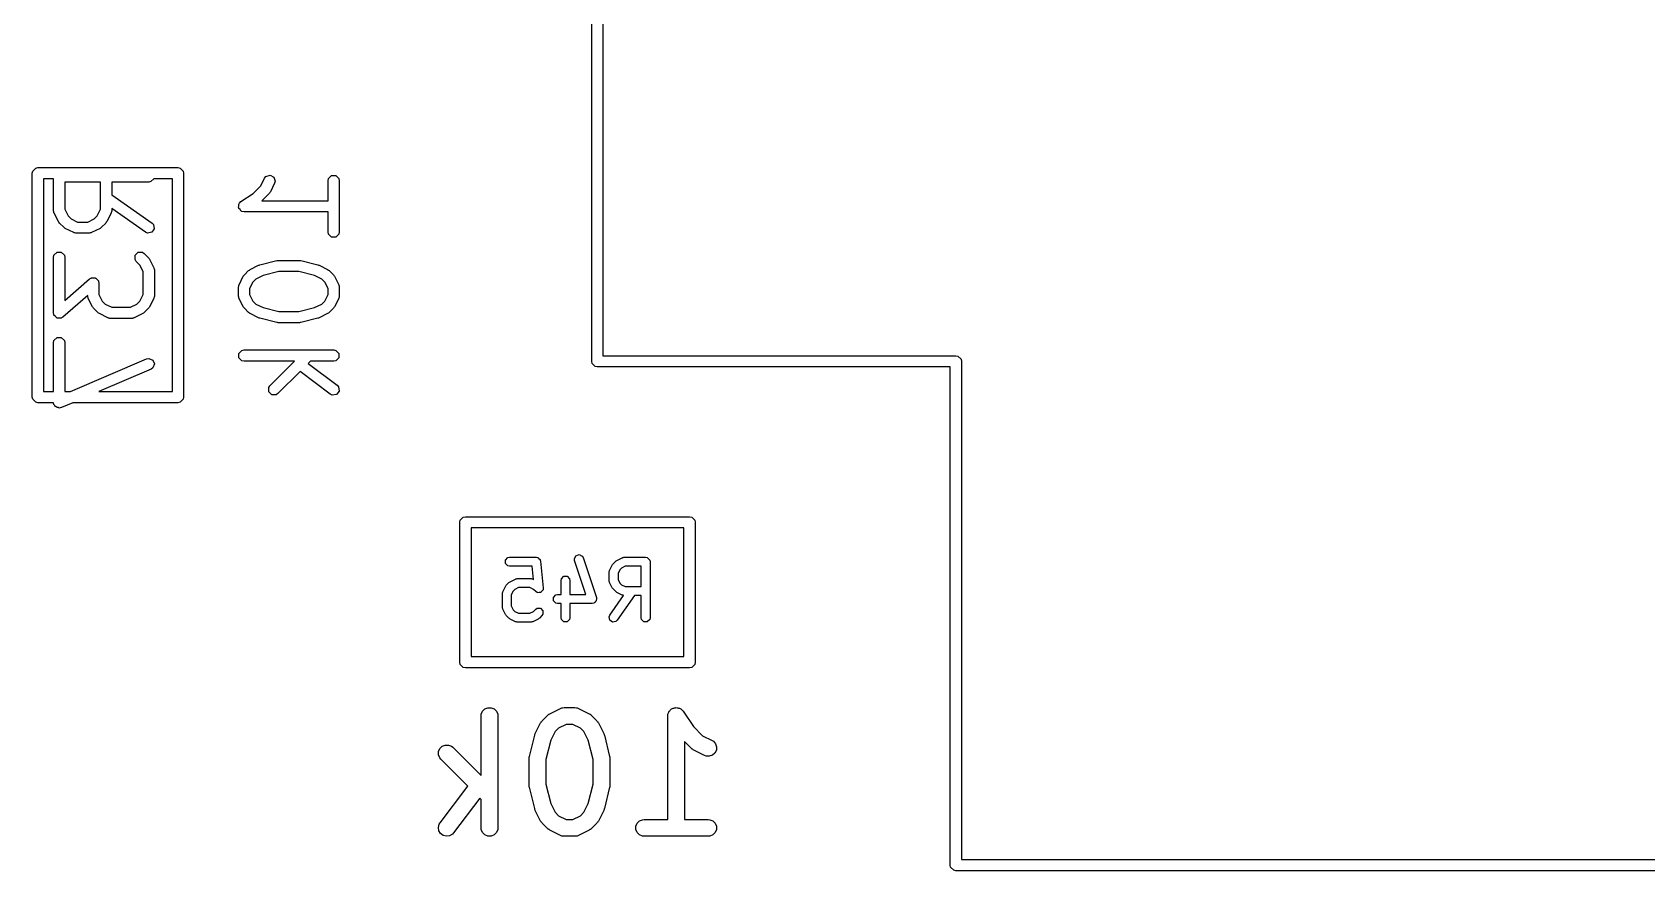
# Model space of a CAD drawing. Header units: inches. Extents: x 0.38 to 5.39, y 0.07 to 3.28.
# Drawn here: x 1.709 to 2.276, y 0.714 to 1.009 of the extents above; entities that cross this region are included whole.
import ezdxf

# ---------------------------------------------------------------- set-up
doc = ezdxf.new("R2010")
doc.units = ezdxf.units.IN
doc.header["$MEASUREMENT"] = 0
doc.layers.add('BLACK', color=250, linetype='CONTINUOUS')

msp = doc.modelspace()

# ---------------------------------------------------------------- linework, layer by layer
at = {"layer": 'BLACK', "linetype": 'CONTINUOUS'}
for p, q in [((1.90552, 0.89306), (1.90552, 1.16865)), ((1.90946, 1.16669), (1.90946, 0.89503)), ((1.70897, 0.95923), (1.70912, 0.95998)), ((1.70897, 0.88049), (1.70897, 0.95923)), ((1.70912, 0.95998), (1.71018, 0.96105)), ((1.71018, 0.96105), (1.71094, 0.9612)), ((1.71094, 0.9612), (1.76015, 0.9612)), ((1.76015, 0.9612), (1.7609, 0.96105)), ((1.7609, 0.96105), (1.76197, 0.95998)), ((1.76197, 0.95998), (1.76212, 0.95923)), ((1.76212, 0.95923), (1.76212, 0.88049)), ((1.71644, 0.95726), (1.71291, 0.95726)), ((1.71291, 0.95726), (1.71291, 0.88246)), ((1.71644, 0.9461), (1.71644, 0.95726)), ((1.73294, 0.95613), (1.72038, 0.95613)), ((1.72038, 0.95613), (1.72038, 0.94657)), ((1.73294, 0.94657), (1.73294, 0.95613)), ((1.74991, 0.95613), (1.73688, 0.95613)), ((1.73688, 0.95613), (1.73688, 0.95163)), ((1.75066, 0.95628), (1.74991, 0.95613)), ((1.75164, 0.95726), (1.75066, 0.95628)), ((1.75818, 0.95726), (1.75164, 0.95726)), ((1.75818, 0.88246), (1.75818, 0.95726)), ((1.78662, 0.95213), (1.78926, 0.95477)), ((1.78926, 0.95477), (1.79061, 0.95748)), ((1.79061, 0.95748), (1.79108, 0.95809)), ((1.79108, 0.95809), (1.79251, 0.95857)), ((1.79251, 0.95857), (1.79386, 0.95789)), ((1.79413, 0.95572), (1.79263, 0.95272)), ((1.79386, 0.95789), (1.79434, 0.95646)), ((1.79434, 0.95646), (1.79413, 0.95572)), ((1.8129, 0.9566), (1.81305, 0.95736)), ((1.8129, 0.94957), (1.8129, 0.9566)), ((1.81305, 0.95736), (1.81412, 0.95842)), ((1.81412, 0.95842), (1.81562, 0.95842)), ((1.81562, 0.95842), (1.81669, 0.95736)), ((1.81669, 0.95736), (1.81684, 0.9566)), ((1.81684, 0.9566), (1.81684, 0.93861)), ((1.73688, 0.95163), (1.75104, 0.94172)), ((1.78144, 0.94722), (1.78156, 0.94778)), ((1.78156, 0.94836), (1.7817, 0.9485)), ((1.78156, 0.94778), (1.78156, 0.94836)), ((1.7817, 0.9485), (1.78174, 0.9487)), ((1.78174, 0.9487), (1.78228, 0.94924)), ((1.78228, 0.94924), (1.78662, 0.95213)), ((1.79226, 0.95221), (1.78963, 0.94957)), ((1.78963, 0.94957), (1.8129, 0.94957)), ((1.79244, 0.95247), (1.79226, 0.95221)), ((1.79263, 0.95272), (1.79244, 0.95247)), ((1.71646, 0.94601), (1.71644, 0.9461)), ((1.71645, 0.94597), (1.71646, 0.94601)), ((1.71653, 0.94566), (1.71645, 0.94597)), ((1.71659, 0.94535), (1.71653, 0.94566)), ((1.71663, 0.94532), (1.71659, 0.94535)), ((1.71665, 0.94522), (1.71663, 0.94532)), ((1.71815, 0.94223), (1.71665, 0.94522)), ((1.71835, 0.94198), (1.71815, 0.94223)), ((1.71852, 0.94171), (1.71835, 0.94198)), ((1.72002, 0.94021), (1.71852, 0.94171)), ((1.72038, 0.94657), (1.72153, 0.94427)), ((1.72153, 0.94427), (1.72258, 0.94322)), ((1.72258, 0.94322), (1.72488, 0.94207)), ((1.72488, 0.94207), (1.72845, 0.94207)), ((1.72845, 0.94207), (1.73075, 0.94322)), ((1.73075, 0.94322), (1.73179, 0.94427)), ((1.73179, 0.94427), (1.73294, 0.94657)), ((1.7348, 0.94171), (1.7333, 0.94021)), ((1.73498, 0.94198), (1.7348, 0.94171)), ((1.73517, 0.94223), (1.73498, 0.94198)), ((1.73667, 0.94522), (1.73517, 0.94223)), ((1.7367, 0.94532), (1.73667, 0.94522)), ((1.73673, 0.94535), (1.7367, 0.94532)), ((1.73679, 0.94566), (1.73673, 0.94535)), ((1.73687, 0.94597), (1.73679, 0.94566)), ((1.73688, 0.9461), (1.73686, 0.94601)), ((1.73686, 0.94601), (1.73687, 0.94597)), ((1.74878, 0.93849), (1.73688, 0.94682)), ((1.73688, 0.94682), (1.73688, 0.9461)), ((1.75104, 0.94172), (1.75157, 0.94116)), ((1.78156, 0.94705), (1.78144, 0.94722)), ((1.78156, 0.94685), (1.78156, 0.94705)), ((1.78196, 0.94645), (1.78156, 0.94685)), ((1.78228, 0.94597), (1.78196, 0.94645)), ((1.78248, 0.94593), (1.78228, 0.94597)), ((1.78262, 0.94579), (1.78248, 0.94593)), ((1.78337, 0.94564), (1.78262, 0.94579)), ((1.8129, 0.94564), (1.78337, 0.94564)), ((1.8129, 0.93861), (1.8129, 0.94564)), ((1.72028, 0.94004), (1.72002, 0.94021)), ((1.72053, 0.93984), (1.72028, 0.94004)), ((1.72353, 0.93835), (1.72053, 0.93984)), ((1.72363, 0.93832), (1.72353, 0.93835)), ((1.72366, 0.93829), (1.72363, 0.93832)), ((1.72397, 0.93823), (1.72366, 0.93829)), ((1.72427, 0.93814), (1.72397, 0.93823)), ((1.72432, 0.93816), (1.72427, 0.93814)), ((1.72441, 0.93814), (1.72432, 0.93816)), ((1.72891, 0.93814), (1.72441, 0.93814)), ((1.72901, 0.93816), (1.72891, 0.93814)), ((1.72905, 0.93814), (1.72901, 0.93816)), ((1.72936, 0.93823), (1.72905, 0.93814)), ((1.72967, 0.93829), (1.72936, 0.93823)), ((1.7297, 0.93832), (1.72967, 0.93829)), ((1.72979, 0.93835), (1.7297, 0.93832)), ((1.73279, 0.93984), (1.72979, 0.93835)), ((1.73304, 0.94004), (1.73279, 0.93984)), ((1.7333, 0.94021), (1.73304, 0.94004)), ((1.74948, 0.93818), (1.74878, 0.93849)), ((1.75097, 0.93845), (1.74948, 0.93818)), ((1.75183, 0.93968), (1.75097, 0.93845)), ((1.75157, 0.94116), (1.75183, 0.93968)), ((1.81305, 0.93785), (1.8129, 0.93861)), ((1.81412, 0.93679), (1.81305, 0.93785)), ((1.81562, 0.93679), (1.81412, 0.93679)), ((1.81669, 0.93785), (1.81562, 0.93679)), ((1.81684, 0.93861), (1.81669, 0.93785)), ((1.71644, 0.92961), (1.71659, 0.93036)), ((1.71659, 0.93036), (1.71766, 0.93143)), ((1.71766, 0.93143), (1.71917, 0.93143)), ((1.71917, 0.93143), (1.72023, 0.93036)), ((1.72023, 0.93036), (1.72038, 0.92961)), ((1.74509, 0.93036), (1.74616, 0.93143)), ((1.74509, 0.92885), (1.74509, 0.93036)), ((1.74616, 0.93143), (1.74766, 0.93143)), ((1.74766, 0.93143), (1.7483, 0.931)), ((1.7483, 0.931), (1.7498, 0.9295)), ((1.71644, 0.91011), (1.71644, 0.92961)), ((1.72038, 0.92961), (1.72038, 0.91445)), ((1.74552, 0.92822), (1.74509, 0.92885)), ((1.74679, 0.92694), (1.74552, 0.92822)), ((1.74794, 0.92464), (1.74679, 0.92694)), ((1.74794, 0.91657), (1.74794, 0.92464)), ((1.7498, 0.9295), (1.74998, 0.92924)), ((1.74998, 0.92924), (1.75017, 0.92899)), ((1.75017, 0.92899), (1.75167, 0.92599)), ((1.75167, 0.92599), (1.7517, 0.92589)), ((1.7517, 0.92589), (1.75173, 0.92586)), ((1.75173, 0.92586), (1.75179, 0.92555)), ((1.75179, 0.92555), (1.75187, 0.92525)), ((1.75187, 0.92525), (1.75186, 0.9252)), ((1.75186, 0.9252), (1.75188, 0.92511)), ((1.75188, 0.92511), (1.75188, 0.91611)), ((1.78348, 0.9235), (1.78498, 0.925)), ((1.78498, 0.925), (1.78524, 0.92518)), ((1.78524, 0.92518), (1.78549, 0.92537)), ((1.78549, 0.92537), (1.78849, 0.92687)), ((1.78849, 0.92687), (1.7887, 0.92693)), ((1.7887, 0.92693), (1.7889, 0.92702)), ((1.7889, 0.92702), (1.79489, 0.92852)), ((1.79561, 0.92464), (1.79006, 0.92325)), ((1.79489, 0.92852), (1.79514, 0.92853)), ((1.79514, 0.92853), (1.79537, 0.92858)), ((1.79537, 0.92858), (1.80287, 0.92858)), ((1.80263, 0.92464), (1.79561, 0.92464)), ((1.80818, 0.92325), (1.80263, 0.92464)), ((1.80287, 0.92858), (1.80311, 0.92853)), ((1.80311, 0.92853), (1.80335, 0.92852)), ((1.80335, 0.92852), (1.80935, 0.92702)), ((1.80935, 0.92702), (1.80954, 0.92693)), ((1.80954, 0.92693), (1.80975, 0.92687)), ((1.80975, 0.92687), (1.81275, 0.92537)), ((1.81275, 0.92537), (1.813, 0.92518)), ((1.813, 0.92518), (1.81326, 0.925)), ((1.81326, 0.925), (1.81476, 0.9235)), ((1.72038, 0.91445), (1.72912, 0.92209)), ((1.72912, 0.92209), (1.7296, 0.92237)), ((1.7296, 0.92237), (1.72966, 0.92243)), ((1.72966, 0.92243), (1.7297, 0.92243)), ((1.7297, 0.92243), (1.72978, 0.92247)), ((1.72978, 0.92247), (1.73047, 0.92243)), ((1.73047, 0.92243), (1.73117, 0.92243)), ((1.73117, 0.92243), (1.73121, 0.92238)), ((1.73121, 0.92238), (1.73128, 0.92237)), ((1.73128, 0.92237), (1.73174, 0.92185)), ((1.73174, 0.92185), (1.73223, 0.92136)), ((1.73223, 0.92136), (1.73225, 0.92127)), ((1.73225, 0.92127), (1.73228, 0.92124)), ((1.73228, 0.92124), (1.73227, 0.92116)), ((1.73227, 0.92116), (1.73238, 0.92061)), ((1.73238, 0.92061), (1.73238, 0.91657)), ((1.78141, 0.91925), (1.78149, 0.91955)), ((1.78142, 0.91921), (1.78141, 0.91925)), ((1.78141, 0.91911), (1.78142, 0.91921)), ((1.78141, 0.91611), (1.78141, 0.91911)), ((1.78149, 0.91955), (1.78156, 0.91986)), ((1.78156, 0.91986), (1.78159, 0.91989)), ((1.78159, 0.91989), (1.78161, 0.91999)), ((1.78161, 0.91999), (1.78311, 0.92299)), ((1.78311, 0.92299), (1.78331, 0.92324)), ((1.78331, 0.92324), (1.78348, 0.9235)), ((1.78649, 0.92094), (1.78534, 0.91864)), ((1.78754, 0.92199), (1.78649, 0.92094)), ((1.79006, 0.92325), (1.78754, 0.92199)), ((1.8107, 0.92199), (1.80818, 0.92325)), ((1.81175, 0.92094), (1.8107, 0.92199)), ((1.8129, 0.91864), (1.81175, 0.92094)), ((1.81476, 0.9235), (1.81494, 0.92324)), ((1.81494, 0.92324), (1.81513, 0.92299)), ((1.81513, 0.92299), (1.81663, 0.91999)), ((1.81663, 0.91999), (1.81666, 0.91989)), ((1.81666, 0.91989), (1.81669, 0.91986)), ((1.81669, 0.91986), (1.81675, 0.91955)), ((1.81675, 0.91955), (1.81683, 0.91925)), ((1.81683, 0.91925), (1.81682, 0.91921)), ((1.81682, 0.91921), (1.81684, 0.91911)), ((1.81684, 0.91911), (1.81684, 0.91611)), ((1.72844, 0.91627), (1.71971, 0.90863)), ((1.72844, 0.91611), (1.72844, 0.91627)), ((1.72846, 0.91601), (1.72844, 0.91611)), ((1.72845, 0.91597), (1.72846, 0.91601)), ((1.72853, 0.91567), (1.72845, 0.91597)), ((1.72859, 0.91536), (1.72853, 0.91567)), ((1.72862, 0.91532), (1.72859, 0.91536)), ((1.72865, 0.91523), (1.72862, 0.91532)), ((1.73015, 0.91223), (1.72865, 0.91523)), ((1.73238, 0.91657), (1.73353, 0.91428)), ((1.73353, 0.91428), (1.73458, 0.91323)), ((1.74574, 0.91323), (1.74679, 0.91428)), ((1.74679, 0.91428), (1.74794, 0.91657)), ((1.75167, 0.91523), (1.75017, 0.91223)), ((1.7517, 0.91532), (1.75167, 0.91523)), ((1.75173, 0.91536), (1.7517, 0.91532)), ((1.75179, 0.91566), (1.75173, 0.91536)), ((1.75187, 0.91597), (1.75179, 0.91566)), ((1.75188, 0.91611), (1.75186, 0.91601)), ((1.75186, 0.91601), (1.75187, 0.91597)), ((1.78142, 0.91601), (1.78141, 0.91611)), ((1.78141, 0.91597), (1.78142, 0.91601)), ((1.78149, 0.91567), (1.78141, 0.91597)), ((1.78156, 0.91536), (1.78149, 0.91567)), ((1.78159, 0.91532), (1.78156, 0.91536)), ((1.78161, 0.91523), (1.78159, 0.91532)), ((1.78311, 0.91223), (1.78161, 0.91523)), ((1.78534, 0.91864), (1.78534, 0.91657)), ((1.78534, 0.91657), (1.78649, 0.91428)), ((1.78649, 0.91428), (1.78754, 0.91323)), ((1.8107, 0.91323), (1.81175, 0.91428)), ((1.81175, 0.91428), (1.8129, 0.91657)), ((1.8129, 0.91657), (1.8129, 0.91864)), ((1.81663, 0.91523), (1.81513, 0.91223)), ((1.81666, 0.91532), (1.81663, 0.91523)), ((1.81669, 0.91536), (1.81666, 0.91532)), ((1.81675, 0.91566), (1.81669, 0.91536)), ((1.81683, 0.91597), (1.81675, 0.91566)), ((1.81684, 0.91611), (1.81682, 0.91601)), ((1.81682, 0.91601), (1.81683, 0.91597)), ((1.71655, 0.90956), (1.71644, 0.91011)), ((1.71655, 0.90948), (1.71655, 0.90956)), ((1.71658, 0.90945), (1.71655, 0.90948)), ((1.71659, 0.90936), (1.71658, 0.90945)), ((1.71708, 0.90887), (1.71659, 0.90936)), ((1.71754, 0.90834), (1.71708, 0.90887)), ((1.71761, 0.90834), (1.71754, 0.90834)), ((1.71766, 0.90829), (1.71761, 0.90834)), ((1.71835, 0.90829), (1.71766, 0.90829)), ((1.71904, 0.90824), (1.71835, 0.90829)), ((1.71912, 0.90829), (1.71904, 0.90824)), ((1.71917, 0.90829), (1.71912, 0.90829)), ((1.71922, 0.90835), (1.71917, 0.90829)), ((1.71971, 0.90863), (1.71922, 0.90835)), ((1.73034, 0.91198), (1.73015, 0.91223)), ((1.73052, 0.91172), (1.73034, 0.91198)), ((1.73202, 0.91022), (1.73052, 0.91172)), ((1.73228, 0.91004), (1.73202, 0.91022)), ((1.73253, 0.90985), (1.73228, 0.91004)), ((1.73553, 0.90835), (1.73253, 0.90985)), ((1.73458, 0.91323), (1.73688, 0.91208)), ((1.73563, 0.90832), (1.73553, 0.90835)), ((1.73566, 0.90829), (1.73563, 0.90832)), ((1.73597, 0.90823), (1.73566, 0.90829)), ((1.73627, 0.90815), (1.73597, 0.90823)), ((1.73631, 0.90816), (1.73627, 0.90815)), ((1.73641, 0.90814), (1.73631, 0.90816)), ((1.74391, 0.90814), (1.73641, 0.90814)), ((1.73688, 0.91208), (1.74345, 0.91208)), ((1.74345, 0.91208), (1.74574, 0.91323)), ((1.74401, 0.90816), (1.74391, 0.90814)), ((1.74405, 0.90815), (1.74401, 0.90816)), ((1.74435, 0.90823), (1.74405, 0.90815)), ((1.74466, 0.90829), (1.74435, 0.90823)), ((1.7447, 0.90832), (1.74466, 0.90829)), ((1.74479, 0.90835), (1.7447, 0.90832)), ((1.74779, 0.90985), (1.74479, 0.90835)), ((1.74804, 0.91004), (1.74779, 0.90985)), ((1.7483, 0.91022), (1.74804, 0.91004)), ((1.7498, 0.91172), (1.7483, 0.91022)), ((1.74998, 0.91198), (1.7498, 0.91172)), ((1.75017, 0.91223), (1.74998, 0.91198)), ((1.78331, 0.91198), (1.78311, 0.91223)), ((1.78348, 0.91172), (1.78331, 0.91198)), ((1.78498, 0.91022), (1.78348, 0.91172)), ((1.78524, 0.91004), (1.78498, 0.91022)), ((1.78549, 0.90985), (1.78524, 0.91004)), ((1.78849, 0.90835), (1.78549, 0.90985)), ((1.78754, 0.91323), (1.79006, 0.91197)), ((1.7887, 0.90829), (1.78849, 0.90835)), ((1.7889, 0.9082), (1.7887, 0.90829)), ((1.79489, 0.9067), (1.7889, 0.9082)), ((1.79006, 0.91197), (1.79561, 0.91058)), ((1.79561, 0.91058), (1.80263, 0.91058)), ((1.80263, 0.91058), (1.80818, 0.91197)), ((1.80935, 0.9082), (1.80335, 0.9067)), ((1.80818, 0.91197), (1.8107, 0.91323)), ((1.80954, 0.90829), (1.80935, 0.9082)), ((1.80975, 0.90835), (1.80954, 0.90829)), ((1.81275, 0.90985), (1.80975, 0.90835)), ((1.813, 0.91004), (1.81275, 0.90985)), ((1.81326, 0.91022), (1.813, 0.91004)), ((1.81476, 0.91172), (1.81326, 0.91022)), ((1.81494, 0.91198), (1.81476, 0.91172)), ((1.81513, 0.91223), (1.81494, 0.91198)), ((1.79514, 0.90669), (1.79489, 0.9067)), ((1.79537, 0.90664), (1.79514, 0.90669)), ((1.80287, 0.90664), (1.79537, 0.90664)), ((1.80311, 0.90669), (1.80287, 0.90664)), ((1.80335, 0.9067), (1.80311, 0.90669)), ((1.71644, 0.89961), (1.71659, 0.90036)), ((1.71644, 0.88246), (1.71644, 0.89961)), ((1.71659, 0.90036), (1.71766, 0.90143)), ((1.71766, 0.90143), (1.71917, 0.90143)), ((1.71917, 0.90143), (1.72023, 0.90036)), ((1.72023, 0.90036), (1.72038, 0.89961)), ((1.72038, 0.89961), (1.72038, 0.88246)), ((1.78156, 0.89586), (1.78262, 0.89693)), ((1.78262, 0.89693), (1.78337, 0.89708)), ((1.78337, 0.89708), (1.81487, 0.89708)), ((1.81487, 0.89708), (1.81562, 0.89693)), ((1.81562, 0.89693), (1.81669, 0.89586)), ((1.72238, 0.88246), (1.74913, 0.89392)), ((1.74913, 0.89392), (1.74989, 0.89408)), ((1.74989, 0.89408), (1.75128, 0.89352)), ((1.75132, 0.89074), (1.75068, 0.8903)), ((1.75128, 0.89352), (1.75188, 0.89214)), ((1.75188, 0.89214), (1.75132, 0.89074)), ((1.78156, 0.89436), (1.78156, 0.89586)), ((1.78262, 0.89329), (1.78156, 0.89436)), ((1.78337, 0.89314), (1.78262, 0.89329)), ((1.80112, 0.89314), (1.78337, 0.89314)), ((1.79248, 0.8845), (1.80112, 0.89314)), ((1.80669, 0.89314), (1.80587, 0.89232)), ((1.80587, 0.89232), (1.81605, 0.88469)), ((1.81487, 0.89314), (1.80669, 0.89314)), ((1.81562, 0.89329), (1.81487, 0.89314)), ((1.81669, 0.89436), (1.81562, 0.89329)), ((1.81669, 0.89586), (1.81669, 0.89436)), ((1.90567, 0.89231), (1.90552, 0.89306)), ((1.90673, 0.89124), (1.90567, 0.89231)), ((1.90749, 0.89109), (1.90673, 0.89124)), ((2.0315, 0.89109), (1.90749, 0.89109)), ((1.90946, 0.89503), (2.03347, 0.89503)), ((2.0315, 0.7159), (2.0315, 0.89109)), ((2.03347, 0.89503), (2.03423, 0.89488)), ((2.03423, 0.89488), (2.03529, 0.89382)), ((2.03529, 0.89382), (2.03544, 0.89306)), ((2.03544, 0.89306), (2.03544, 0.71787)), ((1.75068, 0.8903), (1.73238, 0.88246)), ((1.80306, 0.88951), (1.79526, 0.88172)), ((1.81369, 0.88154), (1.80306, 0.88951)), ((1.70912, 0.87973), (1.70897, 0.88049)), ((1.71018, 0.87867), (1.70912, 0.87973)), ((1.71291, 0.88246), (1.71644, 0.88246)), ((1.72038, 0.88246), (1.72238, 0.88246)), ((1.73238, 0.88246), (1.75818, 0.88246)), ((1.76197, 0.87973), (1.7609, 0.87867)), ((1.76212, 0.88049), (1.76197, 0.87973)), ((1.79205, 0.88387), (1.79248, 0.8845)), ((1.79205, 0.88236), (1.79205, 0.88387)), ((1.79312, 0.88129), (1.79205, 0.88236)), ((1.79463, 0.88129), (1.79312, 0.88129)), ((1.79526, 0.88172), (1.79463, 0.88129)), ((1.81438, 0.88121), (1.81369, 0.88154)), ((1.81587, 0.88142), (1.81438, 0.88121)), ((1.81678, 0.88262), (1.81587, 0.88142)), ((1.81605, 0.88469), (1.81656, 0.88412)), ((1.81656, 0.88412), (1.81678, 0.88262)), ((1.71094, 0.87852), (1.71018, 0.87867)), ((1.71646, 0.87852), (1.71094, 0.87852)), ((1.71659, 0.87786), (1.71646, 0.87852)), ((1.71688, 0.87758), (1.71659, 0.87786)), ((1.71704, 0.8772), (1.71688, 0.87758)), ((1.71739, 0.87706), (1.71704, 0.8772)), ((1.71766, 0.87679), (1.71739, 0.87706)), ((1.71806, 0.87679), (1.71766, 0.87679)), ((1.71844, 0.87665), (1.71806, 0.87679)), ((1.71914, 0.87679), (1.71844, 0.87665)), ((1.71917, 0.87679), (1.71914, 0.87679)), ((1.71919, 0.8768), (1.71917, 0.8768)), ((1.71917, 0.8768), (1.71917, 0.87679)), ((1.72319, 0.87852), (1.71919, 0.8768)), ((1.76015, 0.87852), (1.72319, 0.87852)), ((1.7609, 0.87867), (1.76015, 0.87852)), ((1.8592, 0.83646), (1.85935, 0.83722)), ((1.8592, 0.78725), (1.8592, 0.83646)), ((1.85935, 0.83722), (1.86042, 0.83828)), ((1.86042, 0.83828), (1.86117, 0.83843)), ((1.86117, 0.83843), (1.93991, 0.83843)), ((1.86314, 0.8345), (1.86314, 0.78922)), ((1.93794, 0.8345), (1.86314, 0.8345)), ((1.93794, 0.78922), (1.93794, 0.8345)), ((1.93991, 0.83843), (1.94067, 0.83828)), ((1.94067, 0.83828), (1.94173, 0.83722)), ((1.94173, 0.83722), (1.94188, 0.83646)), ((1.94188, 0.83646), (1.94188, 0.78725)), ((1.87519, 0.8232), (1.87604, 0.82406)), ((1.87519, 0.822), (1.87519, 0.8232)), ((1.87604, 0.82406), (1.87664, 0.82418)), ((1.87664, 0.82418), (1.88601, 0.82418)), ((1.88601, 0.82418), (1.88639, 0.8241)), ((1.88639, 0.8241), (1.88647, 0.82411)), ((1.88647, 0.82411), (1.88651, 0.82408)), ((1.88651, 0.82408), (1.88662, 0.82406)), ((1.88662, 0.82406), (1.88699, 0.82368)), ((1.88699, 0.82368), (1.8874, 0.82334)), ((1.8874, 0.82334), (1.88743, 0.82324)), ((1.88743, 0.82324), (1.88747, 0.8232)), ((1.88747, 0.8232), (1.88747, 0.82312)), ((1.88747, 0.82312), (1.88758, 0.82276)), ((1.88758, 0.82276), (1.88852, 0.81338)), ((1.89944, 0.82365), (1.89998, 0.82473)), ((1.89952, 0.82304), (1.89944, 0.82365)), ((1.90351, 0.81105), (1.89952, 0.82304)), ((1.89998, 0.82473), (1.90112, 0.82511)), ((1.90112, 0.82511), (1.9022, 0.82457)), ((1.9022, 0.82457), (1.90251, 0.82404)), ((1.90251, 0.82404), (1.90719, 0.80998)), ((1.91302, 0.82184), (1.91396, 0.82278)), ((1.91396, 0.82278), (1.91417, 0.82292)), ((1.91417, 0.82292), (1.91437, 0.82307)), ((1.91437, 0.82307), (1.91624, 0.82401)), ((1.91624, 0.82401), (1.91632, 0.82403)), ((1.91632, 0.82403), (1.91634, 0.82406)), ((1.91634, 0.82406), (1.91659, 0.8241)), ((1.91659, 0.8241), (1.91684, 0.82417)), ((1.91684, 0.82417), (1.91687, 0.82416)), ((1.91687, 0.82416), (1.91695, 0.82418)), ((1.91695, 0.82418), (1.92445, 0.82418)), ((1.92445, 0.82418), (1.92505, 0.82406)), ((1.92505, 0.82406), (1.9259, 0.8232)), ((1.9259, 0.8232), (1.92602, 0.8226)), ((1.92602, 0.8226), (1.92602, 0.80292)), ((1.87604, 0.82115), (1.87519, 0.822)), ((1.87664, 0.82103), (1.87604, 0.82115)), ((1.88459, 0.82103), (1.87664, 0.82103)), ((1.88505, 0.81641), (1.88459, 0.82103)), ((1.89487, 0.81664), (1.89572, 0.81749)), ((1.89572, 0.81749), (1.89693, 0.81749)), ((1.89693, 0.81749), (1.89778, 0.81664)), ((1.91162, 0.81885), (1.91164, 0.81893)), ((1.91162, 0.81604), (1.91162, 0.81885)), ((1.91163, 0.81896), (1.91169, 0.81921)), ((1.91164, 0.81893), (1.91163, 0.81896)), ((1.91169, 0.81921), (1.91174, 0.81945)), ((1.91174, 0.81945), (1.91177, 0.81948)), ((1.91177, 0.81948), (1.91179, 0.81956)), ((1.91179, 0.81956), (1.91273, 0.82143)), ((1.91273, 0.82143), (1.91288, 0.82163)), ((1.91288, 0.82163), (1.91302, 0.82184)), ((1.91543, 0.81979), (1.91477, 0.81848)), ((1.91477, 0.81848), (1.91477, 0.81641)), ((1.91601, 0.82037), (1.91543, 0.81979)), ((1.91732, 0.82103), (1.91601, 0.82037)), ((1.92287, 0.82103), (1.91732, 0.82103)), ((1.92287, 0.81386), (1.92287, 0.82103)), ((1.87413, 0.81146), (1.8742, 0.81171)), ((1.87414, 0.81143), (1.87413, 0.81146)), ((1.87413, 0.81135), (1.87414, 0.81143)), ((1.87413, 0.80666), (1.87413, 0.81135)), ((1.8742, 0.81171), (1.87425, 0.81195)), ((1.87425, 0.81195), (1.87427, 0.81198)), ((1.87427, 0.81198), (1.87429, 0.81206)), ((1.87429, 0.81206), (1.87523, 0.81393)), ((1.87523, 0.81393), (1.87539, 0.81413)), ((1.87539, 0.81413), (1.87553, 0.81434)), ((1.87553, 0.81434), (1.87646, 0.81528)), ((1.87646, 0.81528), (1.87667, 0.81542)), ((1.87667, 0.81542), (1.87687, 0.81557)), ((1.87687, 0.81557), (1.87875, 0.81651)), ((1.87793, 0.81229), (1.87728, 0.81098)), ((1.87851, 0.81287), (1.87793, 0.81229)), ((1.87982, 0.81353), (1.87851, 0.81287)), ((1.87875, 0.81651), (1.87882, 0.81653)), ((1.87882, 0.81653), (1.87885, 0.81656)), ((1.87885, 0.81656), (1.8791, 0.81661)), ((1.8791, 0.81661), (1.87934, 0.81667)), ((1.87934, 0.81667), (1.87937, 0.81666)), ((1.87937, 0.81666), (1.87945, 0.81668)), ((1.87945, 0.81668), (1.88414, 0.81668)), ((1.88377, 0.81353), (1.87982, 0.81353)), ((1.88508, 0.81287), (1.88377, 0.81353)), ((1.88414, 0.81668), (1.88422, 0.81666)), ((1.88422, 0.81666), (1.88425, 0.81667)), ((1.88425, 0.81667), (1.88449, 0.81661)), ((1.88449, 0.81661), (1.88474, 0.81656)), ((1.88474, 0.81656), (1.88477, 0.81653)), ((1.88477, 0.81653), (1.88484, 0.81651)), ((1.88484, 0.81651), (1.88505, 0.81641)), ((1.88584, 0.81211), (1.88508, 0.81287)), ((1.88635, 0.81177), (1.88584, 0.81211)), ((1.88643, 0.81177), (1.88635, 0.81177)), ((1.8865, 0.81172), (1.88643, 0.81177)), ((1.88702, 0.81177), (1.8865, 0.81172)), ((1.88755, 0.81177), (1.88702, 0.81177)), ((1.88761, 0.81183), (1.88755, 0.81177)), ((1.8877, 0.81184), (1.88761, 0.81183)), ((1.88803, 0.81225), (1.8877, 0.81184)), ((1.88841, 0.81262), (1.88803, 0.81225)), ((1.88846, 0.81277), (1.88841, 0.81271)), ((1.88841, 0.81271), (1.88841, 0.81262)), ((1.88852, 0.81338), (1.88846, 0.81277)), ((1.89475, 0.81604), (1.89487, 0.81664)), ((1.89475, 0.81105), (1.89475, 0.81604)), ((1.89778, 0.81664), (1.8979, 0.81604)), ((1.8979, 0.81604), (1.8979, 0.81105)), ((1.91164, 0.81596), (1.91162, 0.81604)), ((1.91163, 0.81593), (1.91164, 0.81596)), ((1.91169, 0.81568), (1.91163, 0.81593)), ((1.91174, 0.81544), (1.91169, 0.81568)), ((1.91177, 0.81541), (1.91174, 0.81544)), ((1.91179, 0.81533), (1.91177, 0.81541)), ((1.91273, 0.81346), (1.91179, 0.81533)), ((1.91288, 0.81326), (1.91273, 0.81346)), ((1.91302, 0.81305), (1.91288, 0.81326)), ((1.91396, 0.81211), (1.91302, 0.81305)), ((1.91417, 0.81197), (1.91396, 0.81211)), ((1.91437, 0.81182), (1.91417, 0.81197)), ((1.91624, 0.81088), (1.91437, 0.81182)), ((1.91477, 0.81641), (1.91543, 0.8151)), ((1.91543, 0.8151), (1.91601, 0.81452)), ((1.91601, 0.81452), (1.91732, 0.81386)), ((1.91732, 0.81386), (1.92287, 0.81386)), ((1.87414, 0.80659), (1.87413, 0.80666)), ((1.87413, 0.80655), (1.87414, 0.80659)), ((1.8742, 0.80631), (1.87413, 0.80655)), ((1.87425, 0.80606), (1.8742, 0.80631)), ((1.87427, 0.80604), (1.87425, 0.80606)), ((1.87429, 0.80596), (1.87427, 0.80604)), ((1.87523, 0.80409), (1.87429, 0.80596)), ((1.87728, 0.81098), (1.87728, 0.80704)), ((1.87728, 0.80704), (1.87793, 0.80572)), ((1.87793, 0.80572), (1.87851, 0.80515)), ((1.88508, 0.80515), (1.88584, 0.8059)), ((1.88584, 0.8059), (1.88635, 0.80625)), ((1.88635, 0.80625), (1.88755, 0.80625)), ((1.88755, 0.80625), (1.88841, 0.80539)), ((1.89206, 0.81008), (1.89291, 0.81093)), ((1.89206, 0.80887), (1.89206, 0.81008)), ((1.89291, 0.80802), (1.89206, 0.80887)), ((1.89291, 0.81093), (1.89351, 0.81105)), ((1.89351, 0.8079), (1.89291, 0.80802)), ((1.89351, 0.81105), (1.89475, 0.81105)), ((1.89475, 0.8079), (1.89351, 0.8079)), ((1.89475, 0.80292), (1.89475, 0.8079)), ((1.8979, 0.81105), (1.90351, 0.81105)), ((1.9057, 0.8079), (1.8979, 0.8079)), ((1.8979, 0.8079), (1.8979, 0.80292)), ((1.9063, 0.80802), (1.9057, 0.8079)), ((1.90648, 0.80821), (1.9063, 0.80802)), ((1.90673, 0.80829), (1.90648, 0.80821)), ((1.90689, 0.80862), (1.90673, 0.80829)), ((1.90715, 0.80887), (1.90689, 0.80862)), ((1.90727, 0.80937), (1.90715, 0.80913)), ((1.90715, 0.80913), (1.90715, 0.80887)), ((1.90719, 0.80998), (1.90727, 0.80937)), ((1.91191, 0.80382), (1.91675, 0.81074)), ((1.92058, 0.81071), (1.91449, 0.80201)), ((1.91632, 0.81086), (1.91624, 0.81088)), ((1.91634, 0.81083), (1.91632, 0.81086)), ((1.91659, 0.81079), (1.91634, 0.81083)), ((1.91675, 0.81074), (1.91659, 0.81079)), ((1.92287, 0.81071), (1.92058, 0.81071)), ((1.92287, 0.80292), (1.92287, 0.81071)), ((1.87539, 0.80389), (1.87523, 0.80409)), ((1.87553, 0.80368), (1.87539, 0.80389)), ((1.87646, 0.80274), (1.87553, 0.80368)), ((1.87667, 0.8026), (1.87646, 0.80274)), ((1.87687, 0.80244), (1.87667, 0.8026)), ((1.87875, 0.80151), (1.87687, 0.80244)), ((1.87851, 0.80515), (1.87982, 0.80449)), ((1.87882, 0.80149), (1.87875, 0.80151)), ((1.87885, 0.80146), (1.87882, 0.80149)), ((1.8791, 0.80141), (1.87885, 0.80146)), ((1.87934, 0.80134), (1.8791, 0.80141)), ((1.87937, 0.80136), (1.87934, 0.80134)), ((1.87945, 0.80134), (1.87937, 0.80136)), ((1.88414, 0.80134), (1.87945, 0.80134)), ((1.87982, 0.80449), (1.88377, 0.80449)), ((1.88377, 0.80449), (1.88508, 0.80515)), ((1.88422, 0.80136), (1.88414, 0.80134)), ((1.88425, 0.80134), (1.88422, 0.80136)), ((1.88449, 0.80141), (1.88425, 0.80134)), ((1.88474, 0.80146), (1.88449, 0.80141)), ((1.88477, 0.80149), (1.88474, 0.80146)), ((1.88484, 0.80151), (1.88477, 0.80149)), ((1.88672, 0.80244), (1.88484, 0.80151)), ((1.88692, 0.8026), (1.88672, 0.80244)), ((1.88713, 0.80274), (1.88692, 0.8026)), ((1.88806, 0.80368), (1.88713, 0.80274)), ((1.88841, 0.80419), (1.88806, 0.80368)), ((1.88841, 0.80539), (1.88841, 0.80419)), ((1.89487, 0.80231), (1.89475, 0.80292)), ((1.89572, 0.80146), (1.89487, 0.80231)), ((1.89693, 0.80146), (1.89572, 0.80146)), ((1.89778, 0.80231), (1.89693, 0.80146)), ((1.8979, 0.80292), (1.89778, 0.80231)), ((1.91166, 0.80326), (1.91191, 0.80382)), ((1.91187, 0.80207), (1.91166, 0.80326)), ((1.91286, 0.80138), (1.91187, 0.80207)), ((1.91404, 0.80159), (1.91286, 0.80138)), ((1.91449, 0.80201), (1.91404, 0.80159)), ((1.92299, 0.80231), (1.92287, 0.80292)), ((1.92384, 0.80146), (1.92299, 0.80231)), ((1.92505, 0.80146), (1.92384, 0.80146)), ((1.9259, 0.80231), (1.92505, 0.80146)), ((1.92602, 0.80292), (1.9259, 0.80231)), ((1.86314, 0.78922), (1.93794, 0.78922)), ((1.85935, 0.7865), (1.8592, 0.78725)), ((1.86042, 0.78543), (1.85935, 0.7865)), ((1.86117, 0.78528), (1.86042, 0.78543)), ((1.93991, 0.78528), (1.86117, 0.78528)), ((1.94067, 0.78543), (1.93991, 0.78528)), ((1.94173, 0.7865), (1.94067, 0.78543)), ((1.94188, 0.78725), (1.94173, 0.7865)), ((1.86666, 0.76836), (1.86671, 0.76894)), ((1.86666, 0.74737), (1.86666, 0.76836)), ((1.86671, 0.76894), (1.86715, 0.77)), ((1.86715, 0.77), (1.86797, 0.77082)), ((1.86797, 0.77082), (1.86903, 0.77126)), ((1.86903, 0.77126), (1.87019, 0.77126)), ((1.87019, 0.77126), (1.87125, 0.77082)), ((1.87125, 0.77082), (1.87206, 0.77)), ((1.87206, 0.77), (1.87251, 0.76894)), ((1.87251, 0.76894), (1.87256, 0.76836)), ((1.87256, 0.76836), (1.87256, 0.72899)), ((1.88572, 0.76218), (1.88759, 0.76593)), ((1.88759, 0.76593), (1.88775, 0.76618)), ((1.88775, 0.76618), (1.88778, 0.76625)), ((1.88778, 0.76625), (1.88784, 0.76633)), ((1.88784, 0.76633), (1.8879, 0.76642)), ((1.8879, 0.76642), (1.88796, 0.76647)), ((1.88796, 0.76647), (1.88814, 0.7667)), ((1.88814, 0.7667), (1.89002, 0.76857)), ((1.89002, 0.76857), (1.89025, 0.76876)), ((1.89025, 0.76876), (1.8903, 0.76882)), ((1.8903, 0.76882), (1.89039, 0.76888)), ((1.89039, 0.76888), (1.89047, 0.76894)), ((1.89047, 0.76894), (1.89054, 0.76897)), ((1.89054, 0.76897), (1.89079, 0.76913)), ((1.89079, 0.76913), (1.89454, 0.771)), ((1.89454, 0.771), (1.89508, 0.77121)), ((1.89508, 0.77121), (1.89518, 0.77122)), ((1.89518, 0.77122), (1.89528, 0.77126)), ((1.89528, 0.77126), (1.89586, 0.77131)), ((1.89586, 0.77131), (1.89961, 0.77131)), ((1.89961, 0.77131), (1.90018, 0.77126)), ((1.90018, 0.77126), (1.90028, 0.77122)), ((1.90028, 0.77122), (1.90039, 0.77121)), ((1.90039, 0.77121), (1.90093, 0.771)), ((1.90093, 0.771), (1.90468, 0.76913)), ((1.90468, 0.76913), (1.90492, 0.76897)), ((1.90492, 0.76897), (1.905, 0.76894)), ((1.905, 0.76894), (1.90508, 0.76888)), ((1.90508, 0.76888), (1.90517, 0.76882)), ((1.90517, 0.76882), (1.90522, 0.76876)), ((1.90522, 0.76876), (1.90544, 0.76857)), ((1.90544, 0.76857), (1.90732, 0.7667)), ((1.90732, 0.7667), (1.9075, 0.76647)), ((1.9075, 0.76647), (1.90756, 0.76642)), ((1.90756, 0.76642), (1.90762, 0.76633)), ((1.90762, 0.76633), (1.90769, 0.76625)), ((1.90769, 0.76625), (1.90772, 0.76618)), ((1.90772, 0.76618), (1.90787, 0.76593)), ((1.90787, 0.76593), (1.90975, 0.76218)), ((1.93227, 0.76837), (1.93233, 0.76894)), ((1.93227, 0.76836), (1.93227, 0.76837)), ((1.93227, 0.73194), (1.93227, 0.76836)), ((1.93227, 0.76836), (1.93227, 0.76836)), ((1.93227, 0.76836), (1.93227, 0.76836)), ((1.93233, 0.76894), (1.93244, 0.76921)), ((1.93244, 0.76921), (1.9325, 0.76949)), ((1.9325, 0.76949), (1.93266, 0.76973)), ((1.93266, 0.76973), (1.93277, 0.77)), ((1.93277, 0.77), (1.93298, 0.77021)), ((1.93298, 0.77021), (1.93314, 0.77045)), ((1.93314, 0.77045), (1.93338, 0.77061)), ((1.93338, 0.77061), (1.93359, 0.77082)), ((1.93359, 0.77082), (1.93386, 0.77093)), ((1.93386, 0.77093), (1.9341, 0.77109)), ((1.9341, 0.77109), (1.93438, 0.77115)), ((1.93438, 0.77115), (1.93465, 0.77126)), ((1.93465, 0.77126), (1.93494, 0.77126)), ((1.93494, 0.77126), (1.93523, 0.77131)), ((1.93523, 0.77131), (1.93551, 0.77126)), ((1.93551, 0.77126), (1.9358, 0.77126)), ((1.9358, 0.77126), (1.93607, 0.77115)), ((1.93607, 0.77115), (1.93636, 0.77109)), ((1.93636, 0.77109), (1.9366, 0.77093)), ((1.9366, 0.77093), (1.93687, 0.77082)), ((1.93687, 0.77082), (1.93707, 0.77061)), ((1.93707, 0.77061), (1.93732, 0.77045)), ((1.93732, 0.77045), (1.93768, 0.77)), ((1.93768, 0.77), (1.93768, 0.77)), ((1.93768, 0.77), (1.93768, 0.77)), ((1.93768, 0.77), (1.93768, 0.77)), ((1.93768, 0.77), (1.94127, 0.76462)), ((1.88362, 0.75408), (1.88549, 0.76158)), ((1.88549, 0.76158), (1.88551, 0.76162)), ((1.88551, 0.76164), (1.8856, 0.76188)), ((1.88551, 0.76162), (1.88551, 0.76164)), ((1.8856, 0.76188), (1.88569, 0.76212)), ((1.88569, 0.76212), (1.8857, 0.76214)), ((1.8857, 0.76214), (1.88572, 0.76218)), ((1.89266, 0.76286), (1.89114, 0.75983)), ((1.89386, 0.76406), (1.89266, 0.76286)), ((1.89655, 0.76541), (1.89386, 0.76406)), ((1.89891, 0.76541), (1.89655, 0.76541)), ((1.90161, 0.76406), (1.89891, 0.76541)), ((1.9028, 0.76286), (1.90161, 0.76406)), ((1.90432, 0.75983), (1.9028, 0.76286)), ((1.90975, 0.76218), (1.90976, 0.76214)), ((1.90976, 0.76214), (1.90977, 0.76212)), ((1.90977, 0.76212), (1.90986, 0.76188)), ((1.90986, 0.76188), (1.90995, 0.76164)), ((1.90995, 0.76164), (1.90995, 0.76162)), ((1.90995, 0.76162), (1.90997, 0.76158)), ((1.90997, 0.76158), (1.91184, 0.75408)), ((1.94127, 0.76462), (1.94447, 0.76141)), ((1.94447, 0.76141), (1.9478, 0.75975)), ((1.85172, 0.75581), (1.85216, 0.75688)), ((1.85172, 0.75466), (1.85172, 0.75581)), ((1.85216, 0.7536), (1.85172, 0.75466)), ((1.85216, 0.75688), (1.85297, 0.75769)), ((1.85297, 0.75769), (1.85404, 0.75813)), ((1.85404, 0.75813), (1.85519, 0.75813)), ((1.85519, 0.75813), (1.85625, 0.75769)), ((1.85625, 0.75769), (1.8567, 0.75733)), ((1.8567, 0.75733), (1.86666, 0.74737)), ((1.89114, 0.75983), (1.88944, 0.753)), ((1.90603, 0.753), (1.90432, 0.75983)), ((1.94064, 0.7569), (1.93818, 0.75936)), ((1.93818, 0.75936), (1.93818, 0.73194)), ((1.94086, 0.75671), (1.94064, 0.7569)), ((1.94092, 0.75665), (1.94086, 0.75671)), ((1.941, 0.7566), (1.94092, 0.75665)), ((1.94109, 0.75653), (1.941, 0.7566)), ((1.94116, 0.7565), (1.94109, 0.75653)), ((1.94141, 0.75635), (1.94116, 0.7565)), ((1.94515, 0.75447), (1.94141, 0.75635)), ((1.9457, 0.75426), (1.94515, 0.75447)), ((1.94794, 0.75455), (1.94684, 0.75418)), ((1.9478, 0.75975), (1.94829, 0.75945)), ((1.94881, 0.7553), (1.94794, 0.75455)), ((1.94829, 0.75945), (1.94904, 0.75858)), ((1.94932, 0.75633), (1.94881, 0.7553)), ((1.94904, 0.75858), (1.9494, 0.75748)), ((1.9494, 0.75748), (1.94932, 0.75633)), ((1.85252, 0.75315), (1.85216, 0.7536)), ((1.86196, 0.74371), (1.85252, 0.75315)), ((1.88353, 0.75351), (1.88357, 0.75372)), ((1.88354, 0.75346), (1.88353, 0.75351)), ((1.88353, 0.75336), (1.88354, 0.75346)), ((1.88353, 0.74399), (1.88353, 0.75336)), ((1.88357, 0.75372), (1.88359, 0.75394)), ((1.88359, 0.75394), (1.8836, 0.75398)), ((1.8836, 0.75398), (1.88362, 0.75408)), ((1.88944, 0.753), (1.88944, 0.74435)), ((1.90603, 0.74435), (1.90603, 0.753)), ((1.91184, 0.75408), (1.91186, 0.75398)), ((1.91186, 0.75398), (1.91188, 0.75394)), ((1.91188, 0.75394), (1.9119, 0.75372)), ((1.9119, 0.75372), (1.91193, 0.75351)), ((1.91193, 0.75351), (1.91192, 0.75346)), ((1.91192, 0.75346), (1.91193, 0.75336)), ((1.91193, 0.75336), (1.91193, 0.74399)), ((1.94684, 0.75418), (1.9457, 0.75426)), ((1.85225, 0.73076), (1.86196, 0.74371)), ((1.88354, 0.74389), (1.88353, 0.74399)), ((1.88353, 0.74385), (1.88354, 0.74389)), ((1.88357, 0.74363), (1.88353, 0.74385)), ((1.88359, 0.74341), (1.88357, 0.74363)), ((1.8836, 0.74337), (1.88359, 0.74341)), ((1.88362, 0.74327), (1.8836, 0.74337)), ((1.88549, 0.73577), (1.88362, 0.74327)), ((1.88944, 0.74435), (1.89114, 0.73752)), ((1.90432, 0.73752), (1.90603, 0.74435)), ((1.91184, 0.74327), (1.90997, 0.73577)), ((1.91186, 0.74337), (1.91184, 0.74327)), ((1.91188, 0.74341), (1.91186, 0.74337)), ((1.9119, 0.74363), (1.91188, 0.74341)), ((1.91193, 0.74385), (1.9119, 0.74363)), ((1.91193, 0.74399), (1.91192, 0.74389)), ((1.91192, 0.74389), (1.91193, 0.74385)), ((1.86618, 0.73949), (1.85697, 0.72722)), ((1.86666, 0.73902), (1.86618, 0.73949)), ((1.86666, 0.72899), (1.86666, 0.73902)), ((1.89114, 0.73752), (1.89266, 0.73449)), ((1.9028, 0.73449), (1.90432, 0.73752)), ((1.88551, 0.73573), (1.88549, 0.73577)), ((1.88551, 0.73571), (1.88551, 0.73573)), ((1.8856, 0.73547), (1.88551, 0.73571)), ((1.88569, 0.73523), (1.8856, 0.73547)), ((1.8857, 0.73521), (1.88569, 0.73523)), ((1.88572, 0.73517), (1.8857, 0.73521)), ((1.88759, 0.73142), (1.88572, 0.73517)), ((1.89266, 0.73449), (1.89386, 0.73329)), ((1.89386, 0.73329), (1.89655, 0.73194)), ((1.89655, 0.73194), (1.89891, 0.73194)), ((1.89891, 0.73194), (1.90161, 0.73329)), ((1.90161, 0.73329), (1.9028, 0.73449)), ((1.90975, 0.73517), (1.90787, 0.73142)), ((1.90976, 0.73521), (1.90975, 0.73517)), ((1.90977, 0.73523), (1.90976, 0.73521)), ((1.90986, 0.73547), (1.90977, 0.73523)), ((1.90995, 0.73571), (1.90986, 0.73547)), ((1.90997, 0.73577), (1.90995, 0.73573)), ((1.90995, 0.73573), (1.90995, 0.73571)), ((1.92234, 0.73145), (1.9234, 0.73189)), ((1.9234, 0.73189), (1.92398, 0.73194)), ((1.92398, 0.73194), (1.93227, 0.73194)), ((1.93818, 0.73194), (1.94648, 0.73194)), ((1.94648, 0.73194), (1.94705, 0.73189)), ((1.94705, 0.73189), (1.94812, 0.73145)), ((1.85166, 0.72915), (1.85195, 0.73027)), ((1.85183, 0.72801), (1.85166, 0.72915)), ((1.85241, 0.72702), (1.85183, 0.72801)), ((1.85195, 0.73027), (1.85225, 0.73076)), ((1.85333, 0.72633), (1.85241, 0.72702)), ((1.85445, 0.72604), (1.85333, 0.72633)), ((1.85559, 0.72621), (1.85445, 0.72604)), ((1.85658, 0.72679), (1.85559, 0.72621)), ((1.85697, 0.72722), (1.85658, 0.72679)), ((1.86671, 0.72842), (1.86666, 0.72899)), ((1.86715, 0.72735), (1.86671, 0.72842)), ((1.86797, 0.72654), (1.86715, 0.72735)), ((1.86903, 0.7261), (1.86797, 0.72654)), ((1.87019, 0.7261), (1.86903, 0.7261)), ((1.87125, 0.72654), (1.87019, 0.7261)), ((1.87206, 0.72735), (1.87125, 0.72654)), ((1.87251, 0.72842), (1.87206, 0.72735)), ((1.87256, 0.72899), (1.87251, 0.72842)), ((1.88775, 0.73117), (1.88759, 0.73142)), ((1.88778, 0.7311), (1.88775, 0.73117)), ((1.88784, 0.73102), (1.88778, 0.7311)), ((1.8879, 0.73093), (1.88784, 0.73102)), ((1.88796, 0.73088), (1.8879, 0.73093)), ((1.88814, 0.73065), (1.88796, 0.73088)), ((1.89002, 0.72878), (1.88814, 0.73065)), ((1.89025, 0.72859), (1.89002, 0.72878)), ((1.8903, 0.72853), (1.89025, 0.72859)), ((1.89039, 0.72848), (1.8903, 0.72853)), ((1.89047, 0.72841), (1.89039, 0.72848)), ((1.89054, 0.72838), (1.89047, 0.72841)), ((1.89079, 0.72823), (1.89054, 0.72838)), ((1.89454, 0.72635), (1.89079, 0.72823)), ((1.89508, 0.72614), (1.89454, 0.72635)), ((1.89518, 0.72614), (1.89508, 0.72614)), ((1.89528, 0.7261), (1.89518, 0.72614)), ((1.89586, 0.72604), (1.89528, 0.7261)), ((1.90018, 0.7261), (1.89961, 0.72604)), ((1.90028, 0.72614), (1.90018, 0.7261)), ((1.90039, 0.72614), (1.90028, 0.72614)), ((1.90093, 0.72635), (1.90039, 0.72614)), ((1.90468, 0.72823), (1.90093, 0.72635)), ((1.90492, 0.72838), (1.90468, 0.72823)), ((1.905, 0.72841), (1.90492, 0.72838)), ((1.90508, 0.72848), (1.905, 0.72841)), ((1.90517, 0.72853), (1.90508, 0.72848)), ((1.90522, 0.72859), (1.90517, 0.72853)), ((1.90544, 0.72878), (1.90522, 0.72859)), ((1.90732, 0.73065), (1.90544, 0.72878)), ((1.9075, 0.73088), (1.90732, 0.73065)), ((1.90756, 0.73093), (1.9075, 0.73088)), ((1.90762, 0.73102), (1.90756, 0.73093)), ((1.90769, 0.7311), (1.90762, 0.73102)), ((1.90772, 0.73117), (1.90769, 0.7311)), ((1.90787, 0.73142), (1.90772, 0.73117)), ((1.92108, 0.72957), (1.92152, 0.73063)), ((1.92108, 0.72842), (1.92108, 0.72957)), ((1.92152, 0.72735), (1.92108, 0.72842)), ((1.92152, 0.73063), (1.92234, 0.73145)), ((1.92234, 0.72654), (1.92152, 0.72735)), ((1.9234, 0.7261), (1.92234, 0.72654)), ((1.92398, 0.72604), (1.9234, 0.7261)), ((1.94705, 0.7261), (1.94648, 0.72604)), ((1.94812, 0.72654), (1.94705, 0.7261)), ((1.94812, 0.73145), (1.94893, 0.73063)), ((1.94893, 0.72735), (1.94812, 0.72654)), ((1.94893, 0.73063), (1.94937, 0.72957)), ((1.94937, 0.72842), (1.94893, 0.72735)), ((1.94937, 0.72957), (1.94937, 0.72842)), ((1.89961, 0.72604), (1.89586, 0.72604)), ((1.94648, 0.72604), (1.92398, 0.72604)), ((2.03165, 0.71514), (2.0315, 0.7159)), ((2.03272, 0.71408), (2.03165, 0.71514)), ((2.03544, 0.71787), (2.89765, 0.71787)), ((2.03347, 0.71393), (2.03272, 0.71408)), ((2.89961, 0.71393), (2.03347, 0.71393))]:
    msp.add_line(p, q, dxfattribs=at)

doc.saveas('drawing.dxf')
